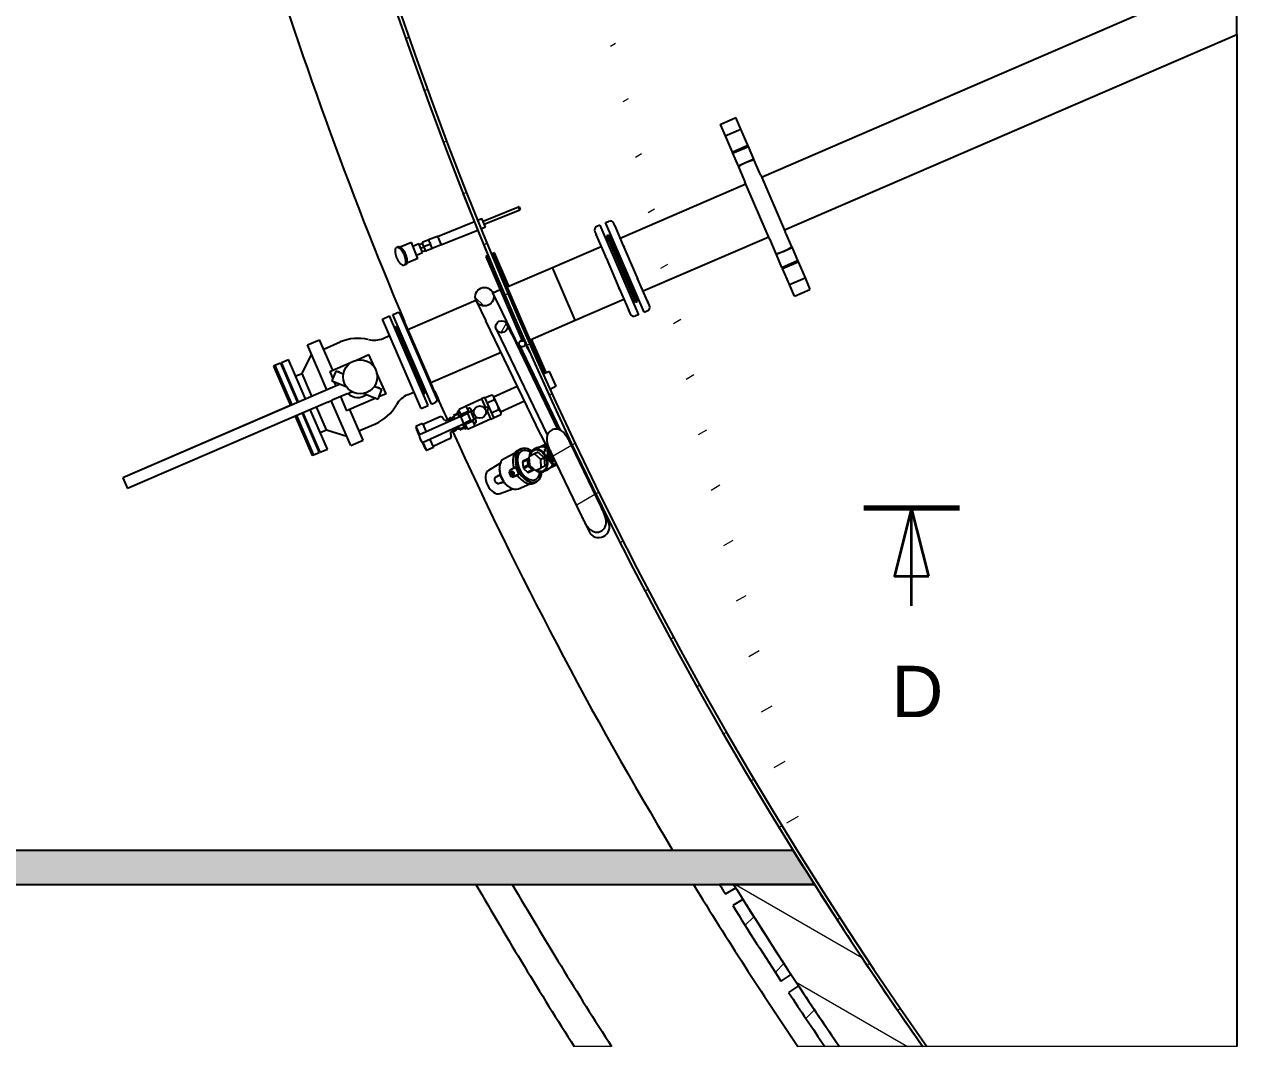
# Model space of a CAD drawing. Header units: millimetres. Extents: x 0 to 157650, y 0 to 89100.
# Drawn here: x 100214 to 110838, y 42149 to 51117 of the extents above; entities that cross this region are included whole.
import ezdxf

# ---------------------------------------------------------------- set-up
doc = ezdxf.new("R2010")
doc.units = ezdxf.units.MM
doc.header["$LTSCALE"] = 150
doc.linetypes.add('CHAIN', pattern=[0.3543, 0.2362, -0.0295, 0.0591, -0.0295])
for name, color, linetype, lineweight in [('Hatch', 7, 'Continuous', 18), ('Section Line', 7, 'CHAIN', 35), ('Visible', 7, 'Continuous', 25), ('Visible Narrow', 7, 'Continuous', 18)]:
    doc.layers.add(name, color=color, linetype=linetype, lineweight=lineweight)
doc.styles.add('Title', font='arial.ttf')
pattern_1 = [(45, (0, 0), (-336.7596, 336.7596), [])]

# ---------------------------------------------------------------- blocks, each defined once
blk = doc.blocks.new('2dTransSection3')
at = {"layer": 'Section Line', "linetype": 'Continuous', "lineweight": 70}
blk.add_line((717.131, 312.533), (722.728, 312.533), dxfattribs=at)
at = {"layer": 'Section Line', "linetype": 'Continuous'}
for p, q in [((719.93, 312.533), (718.93, 308.533)), ((719.93, 308.533), (719.93, 312.533)), ((720.93, 308.533), (719.93, 312.533)), ((718.93, 308.533), (720.93, 308.533)), ((719.93, 306.803), (719.93, 308.533))]:
    blk.add_line(p, q, dxfattribs=at)
at = {"layer": 'Section Line', "linetype": 'Continuous', "flags": 128}
blk.add_lwpolyline([(720.93, 308.533), (719.93, 312.533), (718.93, 308.533), (720.93, 308.533)], dxfattribs=at)
at = {"layer": 'Section Line'}
blk.add_solid([(720.93, 308.533), (719.93, 312.533), (718.93, 308.533), (720.93, 308.533)], dxfattribs=at)
at = {"layer": 'Section Line', "insert": (718.754, 300.303), "char_height": 3, "attachment_point": 7, "style": 'Title'}
blk.add_mtext('D', dxfattribs=at)

msp = doc.modelspace()

# ---------------------------------------------------------------- hatches: boundary and pattern name
at = {"layer": 'Hatch'}
h = msp.add_hatch(dxfattribs=at)
h.set_pattern_fill('ANSI31', color=256, scale=3810, angle=-15, style=0)
h.set_pattern_definition([(30.00002, (0, 0), (-238.1252, 412.4445), [])])
edge = h.paths.add_edge_path()
edge.add_line((108123, 42160), (108087, 42160))
edge.add_ellipse((137413, 62780), major_axis=(19200, -30275), ratio=1, start_angle=270, end_angle=272.7303, ccw=False)
edge.add_ellipse((137413, 62780), major_axis=(18900, -30463), ratio=1, start_angle=270, end_angle=270.566, ccw=False)
edge.add_ellipse((137413, 62780), major_axis=(-3600, -35669), ratio=1, start_angle=270, end_angle=307.5795, ccw=False)
edge.add_ellipse((137413, 62780), major_axis=(-3900, -35637), ratio=1, start_angle=270, end_angle=270.4821, ccw=False)
edge.add_ellipse((137413, 62780), major_axis=(-4012, -35625), ratio=1, start_angle=270, end_angle=270.1805, ccw=False)
edge.add_line((101788, 66792), (101818, 66789))
edge.add_ellipse((137413, 62780), major_axis=(-20620, 29289), ratio=1, start_angle=48.4278, end_angle=90)
h = msp.add_hatch(dxfattribs=at)
h.set_pattern_fill('ANSI31', color=256, scale=3810, angle=90.0002, style=0)
h.set_pattern_definition([(135.0002, (0, 0), (-336.7584, -336.7608), [])])
edge = h.paths.add_edge_path()
edge.add_ellipse((104247, 48730), major_axis=(-80.5, 9.1), ratio=1, start_angle=0, end_angle=360)
h = msp.add_hatch(dxfattribs=at)
h.set_pattern_fill('ANSI31', color=256, scale=3810, angle=15, style=0)
h.set_pattern_definition([(60, (0, 0), (-412.4445, 238.1252), [])])
edge = h.paths.add_edge_path()
edge.add_ellipse((104397, 48467), major_axis=(-52.2, 5.9), ratio=1, start_angle=0, end_angle=360)
h = msp.add_hatch(dxfattribs=at)
h.set_pattern_fill('ANSI31', color=256, scale=3810, angle=75.0002, style=0)
h.set_pattern_definition([(120.00018, (0, 0), (-412.4439, -238.1263), [])])
edge = h.paths.add_edge_path()
edge.add_ellipse((104577, 48317), major_axis=(-26.8, 3), ratio=1, start_angle=0, end_angle=360)
h = msp.add_hatch(dxfattribs=at)
h.set_pattern_fill('ANSI34', color=256, scale=3810, angle=-15, style=0)
h.set_pattern_definition([(30, (0, 0), (-1428.75, 2474.67), []), (30, (650.6, -174.3), (-1428.75, 2474.67), []), (30, (1301, -348.6), (-1428.75, 2474.67), []), (30, (1951.7, -523), (-1428.75, 2474.67), [])])
edge = h.paths.add_edge_path()
edge.add_spline(control_points=[(105008, 47429), (105003, 47438), (104999, 47447), (104990, 47466), (104985, 47475), (104975, 47494), (104970, 47503), (104958, 47520), (104952, 47528), (104941, 47539), (104936, 47544), (104926, 47552), (104920, 47556), (104909, 47562), (104902, 47565), (104888, 47568), (104881, 47570), (104868, 47570), (104862, 47569), (104850, 47567), (104844, 47565), (104833, 47560), (104828, 47556), (104818, 47548), (104814, 47544), (104807, 47534), (104803, 47528), (104797, 47514), (104795, 47507), (104793, 47494), (104793, 47488), (104792, 47475), (104793, 47468), (104795, 47452), (104797, 47443), (104803, 47423), (104807, 47413), (104815, 47394), (104820, 47384), (104829, 47365), (104833, 47356), (104837, 47347)], knot_values=[-15.161006, -15.161006, -15.161006, -15.161006, -14.192468, -14.192468, -13.22393, -13.22393, -12.255392, -12.255392, -11.286853, -11.286853, -10.680075, -10.680075, -10.073298, -10.073298, -9.404365, -9.404365, -8.735433, -8.735433, -8.157968, -8.157968, -7.580503, -7.580503, -7.003038, -7.003038, -6.425574, -6.425574, -5.756641, -5.756641, -5.087709, -5.087709, -4.480931, -4.480931, -3.874153, -3.874153, -2.905615, -2.905615, -1.937077, -1.937077, -0.968538, -0.968538, 0, 0, 0, 0], degree=3, periodic=0)
edge.add_line((104837, 47347), (105097, 46807))
edge.add_spline(control_points=[(105097, 46807), (105102, 46797), (105107, 46787), (105117, 46767), (105122, 46757), (105133, 46737), (105139, 46727), (105153, 46709), (105160, 46701), (105173, 46689), (105178, 46685), (105191, 46677), (105198, 46674), (105209, 46670), (105214, 46668), (105226, 46666), (105232, 46666), (105242, 46667), (105247, 46667), (105257, 46670), (105262, 46672), (105271, 46676), (105275, 46679), (105283, 46685), (105287, 46689), (105294, 46696), (105297, 46701), (105303, 46711), (105305, 46716), (105309, 46728), (105311, 46735), (105313, 46749), (105313, 46757), (105312, 46774), (105310, 46785), (105304, 46806), (105300, 46817), (105292, 46838), (105287, 46849), (105277, 46869), (105272, 46879), (105268, 46889)], knot_values=[-15.188239, -15.188239, -15.188239, -15.188239, -14.130841, -14.130841, -13.073442, -13.073442, -12.016043, -12.016043, -10.958644, -10.958644, -10.285721, -10.285721, -9.612799, -9.612799, -9.082609, -9.082609, -8.55242, -8.55242, -8.07327, -8.07327, -7.59412, -7.59412, -7.11497, -7.11497, -6.63582, -6.63582, -6.10563, -6.10563, -5.57544, -5.57544, -4.902518, -4.902518, -4.229596, -4.229596, -3.172197, -3.172197, -2.114798, -2.114798, -1.057399, -1.057399, 0, 0, 0, 0], degree=3, periodic=0)
edge.add_line((105268, 46889), (105008, 47429))
h = msp.add_hatch(dxfattribs=at)
h.set_pattern_fill('AR-CONC', color=256, scale=80.749152, angle=135.0002, style=0)
h.set_pattern_definition([(185.0002, (0, 0), (-373.7144, 445.3722), [60.562, -666.1805]), (130.0002, (0, 0), (-350.2622, -508.7146), [48.4495, -532.9444]), (235.45165, (-31.14, 37.1), (-723.9767, -63.3424), [51.4697, -566.1663]), (181.1844, (-114.2, -114.2), (-514.8703, 703.883), [90.843, -999.271]), (231.63585, (-157.1, -55.5), (-1089.8807, -22.533), [77.2045, -849.25]), (126.1844, (-114.2, -114.2), (-1089.8806, -22.533), [72.674, -799.4166]), (156.0002, (-142.75, -28.55), (-110.9373, 570.7116), [60.562, -666.1805]), (101.0002, (-142.75, -28.55), (-552.976, -275.1213), [48.4495, -532.9444]), (206.45166, (-152, 19), (-663.9133, 295.5903), [51.4697, -566.1663]), (172.50021, (0, 0), (-197.01904, -183.1343), [0, -526.4845, 0, -541.0193, 0, -534.9631]), (142.5002, (0, 0), (-375.4102, -74.9955), [0, -308.4618, 0, -514.3721, 0, -203.8916]), (102.5002, (127.33, -127.33), (-291.9261, 317.68076), [0, -201.8729, 0, -629.8434, 0, -835.7537]), (92.5002, (184.43, -184.43), (-390.1485, 275.8296), [0, -262.4347, 0, -418.2806, 0, -593.5063])])
edge = h.paths.add_edge_path()
edge.add_line((77126, 43880), (106950, 43880))
edge.add_ellipse((137413, 62780), major_axis=(-19200, 30275), ratio=1, start_angle=89.434, end_angle=90)
edge.add_line((107138, 43580), (106430, 43580))
edge.add_line((106430, 43580), (106306, 43580))
edge.add_line((106306, 43580), (77770, 43580))
edge.add_line((77770, 43580), (77688, 43580))
edge.add_line((77688, 43580), (77646, 43580))
edge.add_line((77646, 43580), (76938, 43580))
edge.add_ellipse((46663, 62780), major_axis=(30463, -18900), ratio=1, start_angle=359.434, end_angle=360)
h = msp.add_hatch(dxfattribs=at)
h.set_pattern_fill('ANSI31', color=256, scale=3810, style=0)
h.set_pattern_definition(pattern_1)
edge = h.paths.add_edge_path()
edge.add_line((106430, 43580), (106306, 43580))
edge.add_ellipse((137413, 62780), major_axis=(-31107, -19200), ratio=1, start_angle=0, end_angle=0.1554)
edge.add_line((106358, 43496), (106448, 43551))
edge.add_ellipse((137413, 62780), major_axis=(-19229, 30965), ratio=1, start_angle=89.9468, end_angle=90, ccw=False)
h = msp.add_hatch(dxfattribs=at)
h.set_pattern_fill('ANSI31', color=256, scale=3810, angle=105.0002, style=0)
h.set_pattern_definition([(150.00025, (0, 0), (-238.1232, -412.4456), [])])
edge = h.paths.add_edge_path()
edge.add_line((108087, 42160), (107356, 42160))
edge.add_ellipse((137413, 62780), major_axis=(20089, -30414), ratio=1, start_angle=270, end_angle=271.0069, ccw=False)
edge.add_ellipse((137413, 62780), major_axis=(19989, -30480), ratio=1, start_angle=270, end_angle=270.1886, ccw=False)
edge.add_ellipse((137413, 62780), major_axis=(-30902, -19331), ratio=1, start_angle=0, end_angle=1.2287, ccw=False)
edge.add_ellipse((137413, 62780), major_axis=(19229, -30965), ratio=1, start_angle=270, end_angle=270.1886, ccw=False)
edge.add_ellipse((137413, 62780), major_axis=(-30983, -19200), ratio=1, start_angle=0, end_angle=0.0532, ccw=False)
edge.add_line((106430, 43580), (107138, 43580))
edge.add_ellipse((137413, 62780), major_axis=(-20620, 29326), ratio=1, start_angle=87.2697, end_angle=90)
h = msp.add_hatch(dxfattribs=at)
h.set_pattern_fill('ANSI31', color=256, scale=3810, style=0)
h.set_pattern_definition(pattern_1)
edge = h.paths.add_edge_path()
edge.add_ellipse((137413, 62780), major_axis=(-19989, 30480), ratio=1, start_angle=88.7713, end_angle=90)
edge.add_line((106933, 42791), (106845, 42733))
edge.add_ellipse((137413, 62780), major_axis=(19386, -30991), ratio=1, start_angle=270, end_angle=271.2292, ccw=False)
edge.add_line((106422, 43394), (106511, 43449))
h = msp.add_hatch(dxfattribs=at)
h.set_pattern_fill('ANSI31', color=256, scale=3810, style=0)
h.set_pattern_definition(pattern_1)
edge = h.paths.add_edge_path()
edge.add_line((107356, 42160), (107229, 42160))
edge.add_ellipse((137413, 62780), major_axis=(20147, -30502), ratio=1, start_angle=270, end_angle=270.8943, ccw=False)
edge.add_line((106911, 42633), (106999, 42691))
edge.add_ellipse((137413, 62780), major_axis=(-20620, 30057), ratio=1, start_angle=88.9931, end_angle=90)

# ---------------------------------------------------------------- linework, layer by layer
at = {"layer": 'Visible', "color": 9, "true_color": 0xc0c0c0}
for p, q in [((106674, 49778), (110838, 51577)), ((110838, 51027), (110838, 51577)), ((106875, 49315), (110838, 51027)), ((110838, 51027), (110838, 42160)), ((106312, 50239), (106450, 50299)), ((106494, 50197), (106450, 50299)), ((106312, 50239), (106356, 50138)), ((106356, 50138), (106494, 50197)), ((106554, 50057), (106494, 50197)), ((106356, 50138), (106416, 49997)), ((106416, 49997), (106554, 50057)), ((106421, 49987), (106559, 50046)), ((106559, 50046), (106554, 50057)), ((106607, 49935), (106559, 50046)), ((106416, 49997), (106421, 49987)), ((106421, 49987), (106469, 49875)), ((106607, 49935), (106469, 49875)), ((106610, 49927), (106607, 49935)), ((106469, 49875), (106472, 49868)), ((106472, 49868), (106520, 49758)), ((106658, 49817), (106610, 49927)), ((106520, 49758), (106529, 49736)), ((106744, 49238), (106529, 49736)), ((106667, 49796), (106658, 49817)), ((106667, 49796), (106882, 49297)), ((104061, 49629), (104062, 49630)), ((104061, 49629), (104285, 49073)), ((105436, 49243), (106537, 49719)), ((104234, 49392), (104546, 49518)), ((104557, 49490), (104546, 49518)), ((104550, 49516), (104546, 49518)), ((104550, 49516), (104559, 49494)), ((104186, 49400), (104225, 49416)), ((104255, 49341), (104225, 49416)), ((104245, 49364), (104557, 49490)), ((104559, 49494), (104557, 49490)), ((103835, 49258), (104158, 49389)), ((103865, 49183), (104188, 49314)), ((104216, 49325), (104255, 49341)), ((105213, 49299), (105224, 49274)), ((105258, 49357), (105232, 49346)), ((105258, 49357), (105597, 48572)), ((105308, 49379), (105334, 49390)), ((105647, 48594), (105308, 49379)), ((105389, 49354), (105381, 49371)), ((105389, 49354), (105391, 49350)), ((105465, 49176), (105391, 49350)), ((106892, 49276), (106882, 49297)), ((103606, 49204), (103509, 49165)), ((103663, 49064), (103606, 49204)), ((103619, 49173), (103673, 49195)), ((103705, 49116), (103673, 49195)), ((103677, 49186), (103705, 49198)), ((103708, 49190), (103702, 49204)), ((103752, 49225), (103707, 49207)), ((103711, 49182), (103708, 49190)), ((103835, 49258), (103757, 49227)), ((103757, 49227), (103763, 49212)), ((103763, 49212), (103767, 49204)), ((103767, 49204), (103778, 49175)), ((103835, 49258), (103866, 49183)), ((105226, 49269), (105224, 49274)), ((105226, 49269), (105307, 49083)), ((105326, 49267), (105318, 49264)), ((105318, 49264), (105570, 48680)), ((105326, 49267), (105335, 49271)), ((105326, 49267), (105579, 48683)), ((105579, 48683), (105326, 49267)), ((105587, 48687), (105335, 49271)), ((105637, 48780), (106737, 49255)), ((106744, 49238), (106754, 49216)), ((106754, 49216), (106801, 49106)), ((106939, 49166), (106892, 49276)), ((103492, 49167), (103479, 49162)), ((103651, 49095), (103705, 49116)), ((103689, 49156), (103717, 49167)), ((103701, 49125), (103729, 49136)), ((103723, 49152), (103711, 49182)), ((103767, 49187), (103722, 49169)), ((103726, 49144), (103723, 49152)), ((103732, 49129), (103726, 49144)), ((103782, 49150), (103738, 49132)), ((103778, 49175), (103782, 49167)), ((103782, 49167), (103788, 49152)), ((103866, 49183), (103788, 49152)), ((104276, 49088), (104259, 49081)), ((104276, 49088), (104624, 48282)), ((104320, 49107), (104307, 49102)), ((104334, 49113), (104320, 49107)), ((104772, 48060), (104320, 49107)), ((104460, 48822), (104334, 49113)), ((104842, 48987), (105268, 49171)), ((105312, 49071), (105307, 49083)), ((105465, 49176), (105471, 49164)), ((105584, 48902), (105471, 49164)), ((106805, 49099), (106801, 49106)), ((106942, 49158), (106805, 49099)), ((106853, 48987), (106805, 49099)), ((106939, 49166), (106942, 49158)), ((106942, 49158), (106990, 49047)), ((103555, 49010), (103542, 49005)), ((103663, 49064), (103566, 49024)), ((104259, 49081), (104578, 48344)), ((104285, 49073), (104287, 49074)), ((104446, 48816), (104842, 48987)), ((105042, 48523), (104842, 48987)), ((105312, 49071), (105425, 48808)), ((106853, 48987), (106990, 49047)), ((106857, 48977), (106853, 48987)), ((106857, 48977), (106995, 49036)), ((106918, 48836), (106857, 48977)), ((106990, 49047), (106995, 49036)), ((106995, 49036), (107056, 48896)), ((105584, 48902), (105589, 48890)), ((105675, 48692), (105589, 48890)), ((106918, 48836), (107056, 48896)), ((107056, 48896), (107099, 48794)), ((104404, 48590), (104320, 48765)), ((104385, 48789), (104321, 48762)), ((105431, 48796), (105425, 48808)), ((105431, 48796), (105511, 48610)), ((106962, 48735), (106918, 48836)), ((106962, 48735), (107099, 48794)), ((104172, 48697), (103575, 48440)), ((104174, 48695), (104258, 48519)), ((105042, 48523), (105469, 48707)), ((105579, 48683), (105570, 48680)), ((105579, 48683), (105587, 48687)), ((105675, 48692), (105677, 48686)), ((105692, 48652), (105677, 48686)), ((103352, 48534), (103415, 48561)), ((103754, 47776), (103415, 48561)), ((103445, 48574), (103476, 48587)), ((103784, 47789), (103445, 48574)), ((103829, 47838), (103511, 48573)), ((103532, 48543), (103522, 48568)), ((104886, 47590), (104404, 48590)), ((105513, 48605), (105511, 48610)), ((105513, 48605), (105524, 48580)), ((105597, 48572), (105571, 48561)), ((105647, 48594), (105673, 48605)), ((103691, 47749), (103352, 48534)), ((103468, 48461), (103458, 48463)), ((103467, 48464), (103475, 48468)), ((103719, 47880), (103467, 48464)), ((103727, 47884), (103475, 48468)), ((103532, 48543), (103535, 48538)), ((103577, 48440), (103535, 48538)), ((104740, 47519), (104258, 48519)), ((104487, 48401), (104444, 48490)), ((104646, 48352), (105042, 48523)), ((102695, 48307), (102802, 48353)), ((102918, 48085), (102802, 48353)), ((103359, 48365), (103414, 48389)), ((103570, 48437), (103575, 48440)), ((103575, 48440), (103776, 47976)), ((103776, 47976), (103575, 48440)), ((104350, 48444), (104392, 48355)), ((104392, 48355), (104798, 47514)), ((104487, 48401), (104888, 47568)), ((104786, 48067), (104660, 48358)), ((102865, 47913), (102695, 48307)), ((102838, 48271), (102982, 48333)), ((104392, 48242), (103776, 47976)), ((104551, 48311), (104540, 48306)), ((104553, 48305), (104579, 48251)), ((104579, 48251), (104911, 47560)), ((104628, 48274), (104602, 48328)), ((104628, 48274), (104642, 48244)), ((102410, 48127), (102399, 48122)), ((102459, 48148), (102410, 48127)), ((102410, 48127), (102559, 47781)), ((102459, 48148), (102609, 47803)), ((102468, 48152), (102531, 48179)), ((102617, 47806), (102468, 48152)), ((102680, 47834), (102531, 48179)), ((102649, 48058), (102730, 48224)), ((102891, 48073), (103073, 48152)), ((103126, 48175), (103235, 48222)), ((103282, 48113), (103235, 48222)), ((102399, 48122), (102548, 47777)), ((102504, 48045), (102510, 48053)), ((102593, 48035), (102649, 48058)), ((102735, 47857), (102649, 48058)), ((102891, 48073), (102917, 48011)), ((102943, 48076), (102910, 47993)), ((103010, 48050), (102943, 48076)), ((103384, 47878), (103305, 48060)), ((104772, 48060), (104759, 48055)), ((104817, 48073), (104762, 48050)), ((104786, 48067), (104772, 48060)), ((104875, 47945), (104817, 48073)), ((102873, 47917), (102834, 47900)), ((102982, 47964), (102873, 47917)), ((102910, 47993), (103034, 47943)), ((102928, 47985), (102945, 47948)), ((103348, 47916), (103281, 47942)), ((103314, 47832), (103348, 47916)), ((103770, 47974), (103776, 47976)), ((103819, 47879), (103777, 47977)), ((104326, 47853), (104534, 47947)), ((104681, 48014), (104691, 48018)), ((104875, 47945), (104821, 47918)), ((102834, 47900), (101079, 47142)), ((102874, 47806), (102913, 47823)), ((103075, 47426), (102905, 47820)), ((103045, 47880), (102913, 47823)), ((102985, 47854), (103039, 47729)), ((103296, 47840), (103039, 47729)), ((103045, 47880), (103084, 47897)), ((103085, 47897), (103084, 47897)), ((103190, 47882), (103314, 47832)), ((103384, 47878), (103322, 47851)), ((103573, 47870), (103628, 47893)), ((103718, 47883), (103712, 47875)), ((103719, 47880), (103727, 47884)), ((103819, 47879), (103821, 47874)), ((103832, 47849), (103821, 47874)), ((104222, 47832), (104087, 47770)), ((104247, 47846), (104221, 47834)), ((104221, 47834), (104257, 47755)), ((104247, 47846), (104329, 47666)), ((104248, 47843), (104310, 47871)), ((104268, 47799), (104330, 47827)), ((104322, 47862), (104310, 47871)), ((104322, 47862), (104327, 47852)), ((104327, 47852), (104356, 47787)), ((104386, 47721), (104597, 47816)), ((104744, 47883), (104754, 47888)), ((102559, 47782), (101079, 47143)), ((102874, 47806), (101119, 47048)), ((102649, 47709), (102798, 47363)), ((102807, 47367), (102657, 47713)), ((102870, 47394), (102721, 47740)), ((102863, 47563), (102776, 47764)), ((103183, 47472), (103067, 47741)), ((103691, 47749), (103754, 47776)), ((103784, 47789), (103815, 47802)), ((104013, 47707), (103975, 47690)), ((103977, 47686), (104015, 47703)), ((104024, 47727), (104008, 47720)), ((104008, 47720), (104026, 47679)), ((104024, 47727), (104026, 47742)), ((104024, 47727), (104029, 47717)), ((104024, 47727), (104045, 47682)), ((104087, 47770), (104026, 47742)), ((104029, 47717), (104045, 47682)), ((104107, 47726), (104045, 47698)), ((104097, 47705), (104056, 47687)), ((104087, 47701), (104086, 47702)), ((104103, 47735), (104087, 47770)), ((104087, 47708), (104095, 47711)), ((104095, 47711), (104124, 47725)), ((104097, 47705), (104124, 47645)), ((104128, 47646), (104100, 47709)), ((104103, 47735), (104110, 47718)), ((104138, 47724), (104128, 47746)), ((104157, 47659), (104129, 47722)), ((104131, 47721), (104129, 47720)), ((104155, 47732), (104131, 47721)), ((104244, 47759), (104257, 47755)), ((104273, 47763), (104257, 47755)), ((104267, 47733), (104261, 47721)), ((104267, 47733), (104283, 47741)), ((104267, 47733), (104303, 47654)), ((104273, 47763), (104283, 47741)), ((104307, 47713), (104369, 47740)), ((104356, 47787), (104386, 47722)), ((104386, 47722), (104390, 47712)), ((104390, 47712), (104389, 47697)), ((102589, 47683), (102738, 47337)), ((102600, 47688), (102749, 47342)), ((103147, 47555), (103292, 47617)), ((103705, 47618), (103645, 47591)), ((103678, 47521), (104037, 47684)), ((103705, 47618), (103737, 47547)), ((103860, 47677), (103708, 47610)), ((104068, 47615), (103709, 47452)), ((103895, 47649), (103876, 47673)), ((103930, 47654), (103911, 47645)), ((103930, 47654), (103941, 47665)), ((103930, 47654), (103937, 47638)), ((103953, 47670), (103941, 47665)), ((103941, 47665), (103951, 47644)), ((103953, 47670), (103962, 47649)), ((103970, 47671), (103955, 47664)), ((103970, 47671), (103971, 47675)), ((103970, 47671), (103977, 47656)), ((103980, 47679), (103971, 47675)), ((103971, 47675), (103979, 47657)), ((103975, 47690), (103977, 47686)), ((103988, 47661), (103977, 47686)), ((104039, 47679), (104037, 47684)), ((104045, 47682), (104039, 47679)), ((104066, 47619), (104039, 47679)), ((104045, 47682), (104056, 47687)), ((104057, 47610), (104076, 47569)), ((104072, 47622), (104066, 47619)), ((104068, 47615), (104066, 47619)), ((104072, 47622), (104084, 47627)), ((104072, 47622), (104088, 47587)), ((104072, 47622), (104092, 47577)), ((104124, 47645), (104084, 47627)), ((104146, 47639), (104085, 47612)), ((104166, 47596), (104104, 47568)), ((104115, 47640), (104114, 47641)), ((104120, 47637), (104127, 47640)), ((104156, 47653), (104127, 47640)), ((104143, 47647), (104150, 47631)), ((104166, 47595), (104150, 47631)), ((104159, 47661), (104157, 47660)), ((104182, 47672), (104159, 47661)), ((104175, 47642), (104165, 47664)), ((104301, 47657), (104166, 47595)), ((104329, 47666), (104303, 47654)), ((104327, 47669), (104389, 47697)), ((102808, 47539), (102863, 47563)), ((102863, 47563), (103040, 47508)), ((103645, 47591), (103677, 47520)), ((103651, 47566), (103676, 47512)), ((103949, 47531), (103954, 47500)), ((103975, 47554), (103957, 47546)), ((103968, 47570), (103975, 47554)), ((103975, 47554), (103991, 47555)), ((103982, 47576), (103991, 47555)), ((104003, 47560), (103991, 47555)), ((103993, 47581), (104003, 47560)), ((104015, 47573), (104000, 47566)), ((104008, 47588), (104015, 47573)), ((104010, 47589), (104018, 47571)), ((104015, 47573), (104018, 47571)), ((104027, 47575), (104018, 47571)), ((104030, 47568), (104019, 47593)), ((104069, 47586), (104030, 47568)), ((104030, 47568), (104032, 47564)), ((104032, 47564), (104070, 47582)), ((104092, 47577), (104076, 47569)), ((104088, 47587), (104092, 47577)), ((104092, 47577), (104104, 47568)), ((104740, 47519), (104824, 47344)), ((104897, 47566), (104886, 47590)), ((102754, 47467), (102764, 47465)), ((102807, 47367), (102870, 47394)), ((103075, 47426), (103183, 47472)), ((103701, 47456), (103725, 47402)), ((103708, 47452), (103740, 47381)), ((103800, 47408), (103740, 47381)), ((103768, 47479), (103800, 47408)), ((103946, 47486), (103796, 47416)), ((104540, 47383), (104564, 47395)), ((104678, 47383), (104681, 47385)), ((104705, 47406), (104680, 47394)), ((104681, 47386), (104729, 47409)), ((104780, 47435), (104713, 47403)), ((104740, 47413), (104781, 47433)), ((104788, 47419), (104772, 47374)), ((105268, 46889), (105008, 47429)), ((102749, 47342), (102738, 47337)), ((102798, 47363), (102749, 47342)), ((104418, 47311), (104514, 47361)), ((104581, 47282), (104585, 47234)), ((104614, 47304), (104584, 47289)), ((104686, 47352), (104636, 47328)), ((104636, 47328), (104640, 47255)), ((104716, 47367), (104686, 47352)), ((104740, 47303), (104686, 47352)), ((104716, 47367), (104770, 47318)), ((104770, 47318), (104740, 47303)), ((104744, 47230), (104740, 47303)), ((104770, 47318), (104775, 47245)), ((104772, 47374), (104771, 47373)), ((104777, 47341), (104778, 47340)), ((104778, 47340), (104838, 47268)), ((104837, 47347), (105097, 46807)), ((104285, 47211), (104385, 47271)), ((104378, 47209), (104378, 47220)), ((104475, 47212), (104485, 47218)), ((104517, 47232), (104477, 47213)), ((104505, 47227), (104529, 47238)), ((104545, 47173), (104505, 47153)), ((104558, 47178), (104534, 47167)), ((104589, 47225), (104625, 47192)), ((104631, 47190), (104662, 47204)), ((104640, 47255), (104694, 47206)), ((104694, 47206), (104744, 47230)), ((104775, 47245), (104744, 47230)), ((104764, 47205), (104767, 47206)), ((104768, 47205), (104816, 47228)), ((104799, 47212), (104774, 47200)), ((104880, 47258), (104801, 47219)), ((104826, 47235), (104870, 47256)), ((104839, 47267), (104838, 47268)), ((104870, 47256), (104870, 47256)), ((104871, 47256), (104870, 47256)), ((104880, 47258), (104871, 47256)), ((101079, 47143), (101079, 47142)), ((101079, 47142), (101119, 47048)), ((104349, 47151), (104359, 47157)), ((104350, 47152), (104386, 47169)), ((104389, 47096), (104377, 47092)), ((104415, 47110), (104379, 47093)), ((104441, 47079), (104449, 47071)), ((104504, 47153), (104515, 47157)), ((104545, 47047), (104645, 47090)), ((104678, 47097), (104702, 47108)), ((104384, 47005), (104494, 47046)), ((105333, 46754), (105268, 46889)), ((105097, 46807), (105163, 46672)), ((77126, 43880), (106950, 43880)), ((76938, 43580), (107138, 43580)), ((106430, 43580), (106306, 43580)), ((107138, 43580), (106430, 43580)), ((106358, 43496), (106448, 43551)), ((106511, 43449), (106422, 43394)), ((106845, 42733), (106933, 42791)), ((106999, 42691), (106911, 42633))]:
    msp.add_line(p, q, dxfattribs=at)
for centre, radius in [((104247, 48730), 81), ((104397, 48467), 52.5), ((104577, 48317), 27), ((103158, 48028), 150), ((104207, 47719), 54)]:
    msp.add_circle(centre, radius, dxfattribs=at)
for centre, radius, start, end in [((137413, 62780), 35850, 173.5741, 215.1126), ((137413, 62780), 35820, 173.5741, 215.1463), ((137413, 62780), 36750, 196.9223, 202.8431), ((106706, 49517), 422, 103.1119, 123.6097), ((105246, 49313), 36, 113.3608, 203.3608), ((105348, 49357), 36, 23.3608, 113.3608), ((105306, 49209), 33, 23.3608, 86.3251), ((105383, 49243), 33, 140.3965, 203.3608), ((106706, 49517), 422, 283.1119, 303.6097), ((105522, 48708), 33, 320.3965, 23.3608), ((105599, 48741), 33, 203.3608, 266.3251), ((103486, 48562), 27, 23.3608, 113.3608), ((103489, 48554), 36, 23.3608, 95.7157), ((105557, 48594), 36, 203.3608, 293.3608), ((105659, 48638), 36, 293.3608, 23.3608), ((103513, 48441), 24, 135.3851, 203.3608), ((103137, 47975), 390, 76.3471, 113.3608), ((103278, 48554), 206, 256.3471, 293.3608), ((102964, 48044), 27, 34.8035, 101.9181), ((103311, 47906), 27, 34.8035, 101.9181), ((103734, 47929), 24, 203.3608, 271.3365), ((103137, 47975), 128, 226.939, 306.3951), ((103655, 47681), 206, 113.3608, 150.3745), ((137413, 62780), 36750, 203.8785, 204.3115), ((103804, 47827), 27, 293.3608, 23.3608), ((103799, 47835), 36, 311.006, 23.3608), ((103137, 47975), 390, 293.3608, 330.3745), ((104115, 47740), 13.5, 24.3968, 204.3968), ((103865, 47665), 13.5, 39.3968, 113.8968), ((103906, 47658), 13.5, 219.3968, 294.3968), ((104162, 47636), 13.5, 204.3968, 24.3968), ((104228, 47729), 600, 193.3063, 195.774), ((105327, 48227), 1800, 203.0528, 203.4556), ((103680, 47516), 4.5, 114.3968, 182.3006), ((103768, 47520), 92.2, 182.3006, 226.493), ((103941, 47498), 13.5, 294.8968, 9.3968), ((103962, 47533), 13.5, 114.3968, 189.3968), ((137413, 62780), 36750, 204.4822, 210.9497), ((105327, 48227), 1800, 205.338, 205.7408), ((103707, 47456), 4.5, 226.493, 294.3968), ((104228, 47729), 600, 213.0196, 215.4874), ((104897, 47379), 99.6, 170.1185, 253.0026), ((104897, 47379), 128, 186.0331, 193.9871), ((104897, 47379), 87.9, 182.8501, 245.4895), ((104897, 47379), 81, 205.7035, 239.202), ((104897, 47379), 128, 246.0331, 253.9871), ((104897, 47379), 121, 246.3987, 255.1838), ((105228, 46965), 27, 301.9162, 319.7784), ((105248, 46713), 94.5, 205.7035, 25.7035), ((137413, 62780), 35850, 211.8162, 212.3822), ((137413, 62780), 38388, 210.0103, 212.4903), ((137413, 62780), 38112, 210.2503, 212.7549), ((137413, 62780), 36750, 211.4967, 214.1318), ((137413, 62780), 36555, 211.6841, 211.8395), ((137413, 62780), 36450, 211.7861, 214.4521), ((137413, 62780), 36450, 211.7861, 211.8392), ((137413, 62780), 35850, 212.3822, 215.1126), ((137413, 62780), 36555, 212.0276, 213.2568), ((137413, 62780), 36450, 212.0279, 213.2565), ((137413, 62780), 36555, 213.4449, 214.3392), ((137413, 62780), 36450, 213.4452, 214.4521)]:
    msp.add_arc(centre, radius, start, end, dxfattribs=at)
for centre, major_axis, ratio, start_param, end_param in [((104089, 47704), (-1.86, 4.1), 0.707107, 0, 1.570796), ((104097, 47707), (-1.86, 4.1), 0.707107, 4.712389, 6.283185), ((104126, 47720), (-1.86, 4.1), 0.707107, 4.712389, 6.283185), ((104118, 47641), (1.86, -4.1), 0.707107, 4.712389, 6.283185), ((104125, 47644), (1.86, -4.1), 0.707107, 0, 1.570796), ((104154, 47658), (1.86, -4.1), 0.707107, 0, 1.570796), ((104609, 47240), (-69, 143), 0.642788, 0, 1.358504), ((104633, 47252), (-69, 143), 0.642788, 5.414945, 7.641689), ((104635, 47253), (68, -141), 0.642788, 2.289164, 7.135614), ((104635, 47253), (59, -124), 0.642788, 2.349563, 7.075215), ((104716, 47291), (-45.5, 94.6), 0.642788, 0.061143, 0.871952), ((104721, 47294), (-42.9, 89.2), 0.707107, 2.321732, 7.103046), ((104727, 47297), (-46.8, 97.3), 0.642788, 0, 0.644212), ((104724, 47296), (-43.6, 90.6), 0.707107, 5.01737, 6.564881), ((104724, 47296), (-42.9, 89.2), 0.707107, 4.995979, 6.283185), ((104752, 47309), (-46.8, 97.3), 0.642788, 5.948289, 6.658054), ((104757, 47311), (-44.2, 91.9), 0.642788, 0, 0.171709), ((104772, 47319), (-43.6, 90.6), 0.707107, 5.542346, 6.283185), ((104484, 47180), (-64, 132), 0.642788, 0.02268, 3.118912), ((104623, 47247), (26.5, -55), 0.642788, 3.58857, 3.741813), ((104662, 47265), (-26.1, 54.1), 0.642788, 0.450694, 0.596504), ((104664, 47267), (-23.4, 48.7), 0.642788, 0.132795, 1.047198), ((104664, 47267), (-23.4, 48.7), 0.642788, 1.047198, 2.094396), ((104664, 47267), (18.8, -39.1), 0.642788, 3.505682, 5.919096), ((104664, 47267), (-18.2, 37.8), 0.642788, 0.907097, 2.733077), ((104724, 47296), (43.6, -90.6), 0.707107, 6.001489, 7.872907), ((104724, 47296), (42.9, -89.2), 0.707107, 0, 1.637783), ((104724, 47296), (43.6, -90.6), 0.707107, 1.765874, 1.765876), ((104339, 47110), (-50, 103), 0.642788, 0.058709, 3.082883), ((104471, 47173), (56, -115), 0.642788, 4.113177, 4.445081), ((104491, 47183), (-14.3, 29.7), 0.766044, 0, 3.141593), ((104633, 47252), (69, -143), 0.642788, 4.924681, 7.151426), ((104623, 47247), (26.5, -55), 0.642788, 4.635768, 4.78901), ((104662, 47265), (-26.1, 54.1), 0.642788, 1.497891, 1.643702), ((104623, 47247), (26.5, -55), 0.642788, 5.682965, 5.836208), ((104664, 47267), (23.4, -48.7), 0.642788, 5.235989, 6.15039), ((104662, 47265), (-26.1, 54.1), 0.642788, 2.545089, 2.690899), ((104716, 47291), (45.5, -94.6), 0.642788, 5.411233, 6.222042), ((104727, 47297), (46.8, -97.3), 0.642788, 5.638973, 6.283185), ((104752, 47309), (46.8, -97.3), 0.642788, 5.908316, 6.618081), ((104757, 47311), (44.2, -91.9), 0.642788, 6.111476, 6.283185), ((104772, 47319), (43.6, -90.6), 0.707107, 0, 0.615743), ((104471, 47173), (56, -115), 0.642788, 4.979697, 5.3116), ((104609, 47240), (69, -143), 0.642788, 4.924681, 6.283185)]:
    msp.add_ellipse(centre, major_axis=major_axis, ratio=ratio, start_param=start_param, end_param=end_param, dxfattribs=at)
msp.add_ellipse((104491, 47183), major_axis=(7.5, -15.7), ratio=0.766044, dxfattribs=at)
for points, knots in [([(105391, 49350), (105390, 49350), (105390, 49351), (105390, 49352), (105389, 49353), (105389, 49354), (105389, 49354), (105389, 49354)], [-2.1952792, -2.1952792, -2.1952792, -2.1952792, -2.0993492, -2.0993492, -1.8229843, -1.8229843, -1.7097702, -1.7097702, -1.7097702, -1.7097702]), ([(105224, 49274), (105224, 49274), (105224, 49273), (105225, 49272), (105225, 49272), (105226, 49270), (105226, 49269), (105226, 49269)], [-2.1952792, -2.1952792, -2.1952792, -2.1952792, -2.0993492, -2.0993492, -1.8229843, -1.8229843, -1.7097702, -1.7097702, -1.7097702, -1.7097702]), ([(103542, 49096), (103540, 49100), (103537, 49106), (103533, 49115), (103529, 49122), (103525, 49128), (103520, 49135), (103517, 49140), (103512, 49146), (103508, 49150), (103503, 49155), (103499, 49157), (103495, 49160), (103491, 49162), (103487, 49163), (103484, 49163), (103480, 49163), (103478, 49162), (103475, 49160), (103472, 49157), (103470, 49153), (103469, 49150), (103467, 49145), (103467, 49140), (103466, 49133), (103466, 49128), (103467, 49120), (103468, 49114), (103469, 49106), (103471, 49099), (103473, 49090), (103475, 49083), (103478, 49075), (103481, 49068), (103485, 49059), (103488, 49053), (103493, 49045), (103496, 49039), (103501, 49032), (103505, 49027), (103509, 49021), (103513, 49017), (103518, 49013), (103522, 49010), (103526, 49007), (103530, 49005), (103534, 49004), (103537, 49004), (103541, 49004), (103544, 49006), (103547, 49008), (103549, 49010), (103551, 49014), (103552, 49017), (103554, 49023), (103555, 49027), (103555, 49034), (103555, 49039), (103554, 49047), (103554, 49053), (103552, 49061), (103551, 49068), (103548, 49077), (103546, 49086), (103543, 49093), (103542, 49096)], [-6.283185, -6.283185, -6.283185, -6.283185, -6.152286, -6.021386, -5.955936, -5.825036, -5.759587, -5.628687, -5.563237, -5.432337, -5.366887, -5.235988, -5.170538, -5.039638, -4.974188, -4.843289, -4.777839, -4.646939, -4.581489, -4.45059, -4.38514, -4.25424, -4.18879, -4.057891, -3.992441, -3.861541, -3.796091, -3.665191, -3.599742, -3.468842, -3.403392, -3.272492, -3.207043, -3.076143, -3.010693, -2.879793, -2.814343, -2.683444, -2.617994, -2.487094, -2.421644, -2.290745, -2.225295, -2.094395, -2.028945, -1.898046, -1.832596, -1.701696, -1.636246, -1.505346, -1.439897, -1.308997, -1.243547, -1.112647, -1.047198, -0.916298, -0.850848, -0.719948, -0.654498, -0.523599, -0.458149, -0.327249, -0.261799, -0.1309, 0, 0, 0, 0]), ([(103492, 49167), (103492, 49168), (103494, 49168), (103497, 49169), (103500, 49168), (103504, 49167), (103508, 49166), (103512, 49163), (103516, 49160), (103521, 49155), (103525, 49151), (103530, 49146), (103533, 49141), (103538, 49134), (103542, 49128), (103546, 49120), (103550, 49112), (103553, 49105), (103554, 49101)], [4.712389, 4.712389, 4.712389, 4.712389, 4.777839, 4.843289, 4.974188, 5.039638, 5.170538, 5.235988, 5.366887, 5.432337, 5.563237, 5.628687, 5.759587, 5.825036, 5.955936, 6.021386, 6.152286, 6.283185, 6.283185, 6.283185, 6.283185]), ([(103554, 49101), (103556, 49098), (103558, 49091), (103561, 49082), (103564, 49073), (103565, 49067), (103567, 49058), (103567, 49052), (103568, 49045), (103568, 49039), (103567, 49033), (103567, 49028), (103565, 49023), (103564, 49019), (103562, 49015), (103560, 49013), (103557, 49011), (103556, 49011), (103555, 49010)], [0, 0, 0, 0, 0.1309, 0.261799, 0.327249, 0.458149, 0.523599, 0.654498, 0.719948, 0.850848, 0.916298, 1.047198, 1.112647, 1.243547, 1.308997, 1.439897, 1.505346, 1.570796, 1.570796, 1.570796, 1.570796]), ([(105307, 49083), (105307, 49082), (105307, 49081), (105308, 49078), (105309, 49076), (105311, 49073), (105311, 49072), (105312, 49071)], [-2.1952792, -2.1952792, -2.1952792, -2.1952792, -2.0993492, -2.0993492, -1.8229843, -1.8229843, -1.7097702, -1.7097702, -1.7097702, -1.7097702]), ([(105471, 49164), (105470, 49165), (105470, 49166), (105468, 49169), (105467, 49172), (105466, 49175), (105466, 49176), (105465, 49176)], [-2.1952792, -2.1952792, -2.1952792, -2.1952792, -2.0993492, -2.0993492, -1.8229843, -1.8229843, -1.7097702, -1.7097702, -1.7097702, -1.7097702]), ([(105589, 48890), (105589, 48890), (105589, 48891), (105587, 48894), (105586, 48897), (105585, 48900), (105584, 48901), (105584, 48902)], [-2.1952792, -2.1952792, -2.1952792, -2.1952792, -2.0993492, -2.0993492, -1.8229843, -1.8229843, -1.7097702, -1.7097702, -1.7097702, -1.7097702]), ([(105425, 48808), (105426, 48807), (105426, 48806), (105428, 48803), (105429, 48800), (105430, 48797), (105430, 48796), (105431, 48796)], [-2.1952792, -2.1952792, -2.1952792, -2.1952792, -2.0993492, -2.0993492, -1.8229843, -1.8229843, -1.7097702, -1.7097702, -1.7097702, -1.7097702]), ([(105677, 48686), (105677, 48687), (105677, 48687), (105676, 48688), (105676, 48689), (105675, 48691), (105675, 48692), (105675, 48692)], [-2.1952792, -2.1952792, -2.1952792, -2.1952792, -2.0993492, -2.0993492, -1.8229843, -1.8229843, -1.7097702, -1.7097702, -1.7097702, -1.7097702]), ([(105511, 48610), (105511, 48609), (105511, 48609), (105512, 48607), (105512, 48606), (105513, 48605), (105513, 48605), (105513, 48605)], [-2.1952792, -2.1952792, -2.1952792, -2.1952792, -2.0993492, -2.0993492, -1.8229843, -1.8229843, -1.7097702, -1.7097702, -1.7097702, -1.7097702]), ([(103535, 48538), (103534, 48538), (103534, 48539), (103533, 48541), (103533, 48542), (103533, 48543), (103532, 48543), (103532, 48543)], [-2.1952792, -2.1952792, -2.1952792, -2.1952792, -2.0993492, -2.0993492, -1.8229843, -1.8229843, -1.7097702, -1.7097702, -1.7097702, -1.7097702]), ([(103821, 47874), (103821, 47874), (103821, 47874), (103821, 47875), (103820, 47876), (103820, 47878), (103819, 47878), (103819, 47879)], [-2.1952792, -2.1952792, -2.1952792, -2.1952792, -2.0993492, -2.0993492, -1.8229843, -1.8229843, -1.7097702, -1.7097702, -1.7097702, -1.7097702]), ([(105008, 47429), (105003, 47438), (104999, 47447), (104990, 47466), (104985, 47475), (104975, 47494), (104970, 47503), (104958, 47520), (104952, 47528), (104941, 47539), (104936, 47544), (104926, 47552), (104920, 47556), (104909, 47562), (104902, 47565), (104888, 47568), (104881, 47570), (104868, 47570), (104862, 47569), (104850, 47567), (104844, 47565), (104833, 47560), (104828, 47556), (104818, 47548), (104814, 47544), (104807, 47534), (104803, 47528), (104797, 47514), (104795, 47507), (104793, 47494), (104793, 47488), (104792, 47475), (104793, 47468), (104795, 47452), (104797, 47443), (104803, 47423), (104807, 47413), (104815, 47394), (104820, 47384), (104829, 47365), (104833, 47356), (104837, 47347)], [-15.161006, -15.161006, -15.161006, -15.161006, -14.192468, -14.192468, -13.22393, -13.22393, -12.255392, -12.255392, -11.286853, -11.286853, -10.680075, -10.680075, -10.073298, -10.073298, -9.404365, -9.404365, -8.735433, -8.735433, -8.157968, -8.157968, -7.580503, -7.580503, -7.003038, -7.003038, -6.425574, -6.425574, -5.756641, -5.756641, -5.087709, -5.087709, -4.480931, -4.480931, -3.874153, -3.874153, -2.905615, -2.905615, -1.937077, -1.937077, -0.968538, -0.968538, 0, 0, 0, 0]), ([(104638, 47297), (104636, 47294), (104635, 47291), (104634, 47287), (104634, 47287), (104634, 47287), (104634, 47287), (104634, 47285), (104634, 47283), (104634, 47281)], [0.82411359, 0.82411359, 0.82411359, 0.82411359, 0.87697773, 0.87697773, 0.87697773, 0.88030615, 0.88030615, 0.88030615, 0.90702896, 0.90702896, 0.90702896, 0.90702896]), ([(104640, 47255), (104640, 47255), (104640, 47255), (104640, 47255), (104639, 47256), (104639, 47257), (104638, 47258), (104638, 47259), (104637, 47260), (104637, 47261), (104637, 47261), (104637, 47261), (104637, 47261), (104636, 47263), (104636, 47265), (104635, 47267), (104635, 47268), (104635, 47269), (104635, 47270), (104634, 47271), (104634, 47272), (104634, 47273), (104634, 47275), (104634, 47276), (104634, 47278)], [0.081849881, 0.081849881, 0.081849881, 0.081849881, 0.082141275, 0.082141275, 0.082141275, 0.083222081, 0.083222081, 0.083222081, 0.084302887, 0.084302887, 0.084302887, 0.084363791, 0.084363791, 0.084363791, 0.0864645, 0.0864645, 0.0864645, 0.087545306, 0.087545306, 0.087545306, 0.088626112, 0.088626112, 0.088626112, 0.090331416, 0.090331416, 0.090331416, 0.090331416]), ([(104636, 47295), (104637, 47296), (104637, 47297), (104638, 47297), (104638, 47297), (104638, 47297), (104638, 47297)], [0.00632287, 0.00632287, 0.00632287, 0.00632287, 0.08153864, 0.08153864, 0.08153864, 0.08368868, 0.08368868, 0.08368868, 0.08368868]), ([(104770, 47365), (104770, 47366), (104770, 47366), (104770, 47367), (104770, 47368), (104770, 47370), (104771, 47371), (104771, 47372), (104771, 47373), (104771, 47373)], [0, 0, 0, 0, 0.122224, 0.245733, 0.3706261, 0.496999, 0.6650054, 0.8326046, 0.993891, 0.993891, 0.993891, 0.993891]), ([(104777, 47341), (104777, 47341), (104777, 47341), (104776, 47341), (104776, 47342), (104776, 47342), (104776, 47342), (104776, 47343), (104775, 47343), (104775, 47343), (104775, 47343), (104775, 47344), (104775, 47344), (104775, 47344), (104774, 47345), (104774, 47345), (104774, 47346), (104774, 47346), (104774, 47347), (104774, 47347), (104773, 47347), (104773, 47348)], [0.0012476, 0.0012476, 0.0012476, 0.0012476, 0.1284066, 0.1284066, 0.1284066, 0.2555154, 0.2555154, 0.2555154, 0.3814131, 0.3814131, 0.3814131, 0.5061887, 0.5061887, 0.5061887, 0.6715265, 0.6715265, 0.6715265, 0.8360549, 0.8360549, 0.8360549, 1, 1, 1, 1]), ([(104783, 47346), (104788, 47340), (104794, 47334), (104799, 47327), (104802, 47323), (104805, 47320), (104807, 47317), (104810, 47314), (104812, 47311), (104816, 47307), (104820, 47302), (104822, 47299), (104825, 47296), (104827, 47293), (104830, 47290), (104833, 47287), (104838, 47280), (104844, 47273), (104849, 47268)], [0, 0, 0, 0, 0.25, 0.25, 0.25, 0.375, 0.375, 0.375, 0.5, 0.5, 0.5, 0.625, 0.625, 0.625, 0.75, 0.75, 0.75, 1, 1, 1, 1]), ([(104487, 47219), (104487, 47219), (104487, 47219), (104486, 47219), (104486, 47218), (104485, 47218)], [3.42324311, 3.42324311, 3.42324311, 3.42324311, 3.43168715, 3.43168715, 3.49343255, 3.49343255, 3.49343255, 3.49343255]), ([(104505, 47176), (104505, 47176), (104504, 47176), (104502, 47177), (104501, 47178), (104497, 47181), (104496, 47183), (104494, 47187), (104493, 47189), (104493, 47194), (104493, 47196), (104494, 47198), (104494, 47198), (104494, 47199)], [0.4211026, 0.4211026, 0.4211026, 0.4211026, 0.4374654, 0.4374654, 0.6561962, 0.6561962, 0.8749269, 0.8749269, 1.0936577, 1.0936577, 1.3123884, 1.3123884, 1.3287512, 1.3287512, 1.3287512, 1.3287512]), ([(104838, 47268), (104838, 47268), (104838, 47268), (104838, 47268), (104838, 47268), (104838, 47268), (104838, 47268), (104839, 47268), (104839, 47268), (104839, 47268), (104840, 47268), (104840, 47268), (104841, 47269), (104841, 47269)], [-0.2383272, -0.2383272, -0.2383272, -0.2383272, -0.2374164, -0.2374164, -0.2085075, -0.2085075, -0.1789742, -0.1789742, -0.1190148, -0.1190148, -0.0606089, -0.0606089, -0.0001158, -0.0001158, -0.0001158, -0.0001158]), ([(104845, 47262), (104845, 47262), (104844, 47263), (104844, 47263), (104843, 47264), (104842, 47264), (104841, 47265), (104840, 47266), (104839, 47267), (104839, 47267)], [0, 0, 0, 0, 0.1222242, 0.2457332, 0.3706262, 0.496999, 0.6650054, 0.8326045, 0.9938769, 0.9938769, 0.9938769, 0.9938769]), ([(104849, 47268), (104848, 47268), (104847, 47268), (104845, 47269), (104844, 47269), (104843, 47269), (104843, 47269), (104842, 47269), (104841, 47269), (104841, 47269), (104841, 47269), (104841, 47269)], [-0.2914755, -0.2914755, -0.2914755, -0.2914755, -0.1933776, -0.1933776, -0.1301104, -0.1301104, -0.0668432, -0.0668432, -0.0334216, -0.0334216, -0.0286576, -0.0286576, -0.0286576, -0.0286576]), ([(104870, 47256), (104870, 47256), (104869, 47256), (104869, 47256), (104869, 47256), (104868, 47256), (104868, 47255), (104868, 47255), (104867, 47255), (104867, 47255), (104867, 47255), (104866, 47255), (104866, 47255), (104865, 47256), (104865, 47256), (104865, 47256), (104864, 47256), (104864, 47256), (104863, 47256), (104863, 47256), (104862, 47256), (104862, 47256)], [0.0012349, 0.0012349, 0.0012349, 0.0012349, 0.1284066, 0.1284066, 0.1284066, 0.2555154, 0.2555154, 0.2555154, 0.3814131, 0.3814131, 0.3814131, 0.5061887, 0.5061887, 0.5061887, 0.6715265, 0.6715265, 0.6715265, 0.8360549, 0.8360549, 0.8360549, 1, 1, 1, 1]), ([(104866, 47261), (104866, 47262), (104866, 47262), (104867, 47263), (104867, 47263), (104867, 47264)], [-0.08252259, -0.08252259, -0.08252259, -0.08252259, -0.04276846, -0.04276846, -0.00000216, -0.00000216, -0.00000216, -0.00000216]), ([(104867, 47264), (104867, 47264), (104867, 47263), (104867, 47263), (104867, 47263), (104867, 47263), (104867, 47262), (104866, 47262), (104866, 47262), (104866, 47261), (104866, 47261), (104866, 47261)], [0.0000022, 0.0000022, 0.0000022, 0.0000022, 0.0151525, 0.0151525, 0.0336674, 0.0336674, 0.051021, 0.051021, 0.0757997, 0.0757997, 0.1027023, 0.1027023, 0.1027023, 0.1027023]), ([(104866, 47261), (104866, 47261), (104866, 47261), (104866, 47261), (104866, 47261), (104866, 47261)], [-0.01957233, -0.01957233, -0.01957233, -0.01957233, -0.0100574, -0.0100574, -0.00001906, -0.00001906, -0.00001906, -0.00001906]), ([(104869, 47260), (104868, 47260), (104868, 47260), (104867, 47261), (104866, 47261), (104866, 47261)], [-0.1818308, -0.1818308, -0.1818308, -0.1818308, -0.1388269, -0.1388269, -0.078892, -0.078892, -0.078892, -0.078892]), ([(104869, 47260), (104869, 47259), (104869, 47259), (104869, 47259), (104869, 47259), (104869, 47259)], [-0.08169384, -0.08169384, -0.08169384, -0.08169384, -0.05871853, -0.05871853, -0.04561007, -0.04561007, -0.04561007, -0.04561007]), ([(104869, 47259), (104869, 47259), (104869, 47259), (104869, 47259), (104869, 47258), (104869, 47258), (104870, 47258), (104870, 47258), (104870, 47258), (104870, 47258), (104870, 47257), (104870, 47257), (104870, 47257), (104870, 47257), (104870, 47257), (104870, 47257), (104870, 47257), (104870, 47257), (104870, 47256), (104870, 47256), (104871, 47256), (104871, 47256), (104871, 47256), (104871, 47256), (104871, 47256), (104871, 47256), (104871, 47256), (104871, 47256)], [0.0000448, 0.0000448, 0.0000448, 0.0000448, 0.0530547, 0.0530547, 0.0530547, 0.1165912, 0.1165912, 0.1165912, 0.2330323, 0.2330323, 0.2330323, 0.3495525, 0.3495525, 0.3495525, 0.4657404, 0.4657404, 0.4657404, 0.5627145, 0.5627145, 0.5627145, 0.694046, 0.694046, 0.694046, 0.8679399, 0.8679399, 0.8679399, 1, 1, 1, 1]), ([(104379, 47093), (104377, 47092), (104374, 47091), (104367, 47090), (104363, 47091), (104356, 47094), (104353, 47097), (104347, 47102), (104344, 47106), (104340, 47113), (104339, 47117), (104337, 47125), (104337, 47129), (104338, 47137), (104339, 47140), (104343, 47147), (104345, 47149), (104349, 47151), (104349, 47152), (104350, 47152)], [3.465742, 3.465742, 3.465742, 3.465742, 3.73821, 3.73821, 4.06059, 4.06059, 4.485278, 4.485278, 5.048824, 5.048824, 5.836535, 5.836535, 6.992395, 6.992395, 8.676732, 8.676732, 11.027626, 11.027626, 11.924125, 11.924125, 11.924125, 11.924125]), ([(104361, 47158), (104361, 47158), (104361, 47158), (104360, 47158), (104360, 47158), (104359, 47157)], [-20.2215662, -20.2215662, -20.2215662, -20.2215662, -20.2199265, -20.2199265, -19.9374032, -19.9374032, -19.9374032, -19.9374032]), ([(104515, 47157), (104515, 47157), (104516, 47157), (104516, 47158), (104516, 47158), (104516, 47158), (104516, 47158)], [6.76521415, 6.76521415, 6.76521415, 6.76521415, 6.82695954, 6.82695954, 6.82695954, 6.83540359, 6.83540359, 6.83540359, 6.83540359]), ([(105097, 46807), (105102, 46797), (105107, 46787), (105117, 46767), (105122, 46757), (105133, 46737), (105139, 46727), (105153, 46709), (105160, 46701), (105173, 46689), (105178, 46685), (105191, 46677), (105198, 46674), (105209, 46670), (105214, 46668), (105226, 46666), (105232, 46666), (105242, 46667), (105247, 46667), (105257, 46670), (105262, 46672), (105271, 46676), (105275, 46679), (105283, 46685), (105287, 46689), (105294, 46696), (105297, 46701), (105303, 46711), (105305, 46716), (105309, 46728), (105311, 46735), (105313, 46749), (105313, 46757), (105312, 46774), (105310, 46785), (105304, 46806), (105300, 46817), (105292, 46838), (105287, 46849), (105277, 46869), (105272, 46879), (105268, 46889)], [-15.188239, -15.188239, -15.188239, -15.188239, -14.130841, -14.130841, -13.073442, -13.073442, -12.016043, -12.016043, -10.958644, -10.958644, -10.285721, -10.285721, -9.612799, -9.612799, -9.082609, -9.082609, -8.55242, -8.55242, -8.07327, -8.07327, -7.59412, -7.59412, -7.11497, -7.11497, -6.63582, -6.63582, -6.10563, -6.10563, -5.57544, -5.57544, -4.902518, -4.902518, -4.229596, -4.229596, -3.172197, -3.172197, -2.114798, -2.114798, -1.057399, -1.057399, 0, 0, 0, 0])]:
    msp.add_open_spline(points, degree=3, knots=knots, dxfattribs=at)
for points, weights in [([(103707, 49207), (103703, 49205), (103702, 49204)], [1.0001575147, 1.02302997976, 1]), ([(103708, 49190), (103706, 49197), (103707, 49207)], [1, 1.02302997976, 1.0001575147]), ([(103757, 49227), (103756, 49227), (103752, 49225)], [1, 1.02302997976, 1.0001575147]), ([(103752, 49225), (103760, 49219), (103763, 49212)], [1.0001575147, 1.02302997976, 1]), ([(103767, 49204), (103768, 49197), (103767, 49187)], [1, 1.02302997976, 1.0001575147]), ([(103722, 49169), (103715, 49175), (103711, 49182)], [1.0001575147, 1.02302997976, 1]), ([(103723, 49152), (103721, 49159), (103722, 49169)], [1, 1.02302997976, 1.0001575147]), ([(103738, 49132), (103730, 49138), (103726, 49144)], [1.0001575147, 1.02302997976, 1]), ([(103732, 49129), (103733, 49130), (103738, 49132)], [1, 1.02302997976, 1.0001575147]), ([(103767, 49187), (103775, 49181), (103778, 49175)], [1.0001575147, 1.02302997976, 1]), ([(103782, 49167), (103784, 49159), (103782, 49150)], [1, 1.02302997976, 1.0001575147]), ([(103782, 49150), (103787, 49151), (103788, 49152)], [1.0001575147, 1.02302997976, 1]), ([(104310, 47871), (104322, 47862), (104327, 47852)], [1.68820457608, 1.81878765449, 1.81878765449]), ([(104327, 47852), (104331, 47842), (104330, 47827)], [1.81878765449, 1.81878765449, 1.68820457608]), ([(104330, 47827), (104347, 47807), (104356, 47787)], [1.68820457608, 1.81878765449, 1.81878765449]), ([(104029, 47717), (104024, 47727), (104026, 47742)], [1.81878765449, 1.81878765449, 1.68820457608]), ([(104045, 47698), (104033, 47707), (104029, 47717)], [1.68820457608, 1.81878765449, 1.81878765449]), ([(104356, 47787), (104365, 47767), (104369, 47740)], [1.81878765449, 1.81878765449, 1.68820457608]), ([(104369, 47740), (104381, 47732), (104386, 47722)], [1.68820457608, 1.81878765449, 1.81878765449]), ([(104386, 47722), (104390, 47712), (104389, 47697)], [1.81878765449, 1.81878765449, 1.68820457608]), ([(104048, 47683), (104046, 47690), (104045, 47698)], [1.7513324904, 1.72493402919, 1.68820457608]), ([(104085, 47612), (104080, 47618), (104075, 47623)], [1.68820457608, 1.72493402919, 1.7513324904]), ([(104088, 47587), (104083, 47597), (104085, 47612)], [1.81878765449, 1.81878765449, 1.68820457608]), ([(104104, 47568), (104092, 47577), (104088, 47587)], [1.68820457608, 1.81878765449, 1.81878765449]), ([(104781, 47400), (104777, 47394), (104773, 47388)], [1.73745064541, 1.71543384465, 1.68739260883]), ([(104773, 47388), (104774, 47386), (104775, 47383)], [1.5866940066, 1.59554605397, 1.60375964317]), ([(104581, 47282), (104601, 47292), (104621, 47301)], [1, 0.999999998749, 1]), ([(104621, 47301), (104624, 47289), (104625, 47278)], [1.86656620791, 1.9723244506, 1.97232440422]), ([(104637, 47313), (104631, 47311), (104623, 47307)], [1.96493541516, 1.94437004579, 1.86656620791]), ([(104625, 47278), (104626, 47266), (104625, 47253)], [1.97232440422, 1.97232435784, 1.86656620791]), ([(104820, 47289), (104824, 47283), (104827, 47276)], [1.63376472754, 1.61306182436, 1.5866940066]), ([(104505, 47227), (104496, 47223), (104487, 47219)], [1.00000489222, 1.00000548584, 1]), ([(104529, 47238), (104523, 47235), (104517, 47232)], [1.00178826505, 1.00430456603, 1.00596397821]), ([(104517, 47232), (104536, 47205), (104545, 47173)], [1.27421040078, 1.2994447396, 1.27421040078]), ([(104558, 47178), (104552, 47176), (104545, 47173)], [1.00178826505, 1.00430456603, 1.00596397821]), ([(104625, 47253), (104605, 47243), (104585, 47234)], [1, 0.999999999092, 1]), ([(104629, 47245), (104641, 47237), (104649, 47229)], [1.86656620791, 1.97232458035, 1.97232440422]), ([(104631, 47190), (104651, 47200), (104670, 47209)], [1, 0.999999998558, 1]), ([(104649, 47229), (104657, 47221), (104664, 47211)], [1.97232440422, 1.97232422808, 1.86656620791]), ([(104684, 47216), (104673, 47210), (104662, 47204)], [0.999999999295, 0.999999999173, 1]), ([(104670, 47209), (104678, 47213), (104684, 47216)], [1.86656620791, 1.94437004578, 1.96493541516]), ([(104827, 47276), (104829, 47275), (104832, 47275)], [1.68739260883, 1.69680644618, 1.70554130599]), ([(104384, 47169), (104372, 47164), (104361, 47158)], [1, 1.00005579402, 1.00000000039]), ([(104386, 47169), (104385, 47169), (104384, 47169)], [1.00035995172, 1.00191567695, 1]), ([(104415, 47110), (104395, 47137), (104386, 47169)], [1.00598332027, 1.03374770935, 1.00598332027]), ([(104390, 47097), (104402, 47103), (104414, 47108)], [1.00000000314, 1.00005579601, 1]), ([(104414, 47108), (104414, 47109), (104415, 47110)], [1, 1.00191567695, 1.00035995172]), ([(104516, 47158), (104525, 47162), (104534, 47166)], [1, 1.00000548602, 1.00000489238])]:
    msp.add_rational_spline(points, weights, degree=2, dxfattribs=at)
for points, degree in [([(104623, 47307), (104603, 47298), (104584, 47289)], 2), ([(104614, 47304), (104625, 47309), (104637, 47314)], 2), ([(104638, 47298), (104637, 47297), (104637, 47296), (104636, 47295)], 3), ([(104636, 47295), (104636, 47295), (104636, 47295), (104636, 47295)], 3), ([(104636, 47295), (104636, 47295), (104636, 47295), (104636, 47295)], 3), ([(104589, 47225), (104609, 47235), (104629, 47245)], 2), ([(104664, 47211), (104644, 47201), (104625, 47192)], 2), ([(104389, 47096), (104389, 47097), (104390, 47097), (104390, 47097)], 3)]:
    msp.add_open_spline(points, degree=degree, dxfattribs=at)
at = {"layer": 'Visible Narrow', "color": 9, "true_color": 0xc0c0c0}
for p, q in [((105361, 42160), (105033, 42160)), ((107229, 42160), (106993, 42160)), ((107356, 42160), (107229, 42160)), ((108087, 42160), (107356, 42160)), ((108123, 42160), (108087, 42160)), ((110838, 42160), (108123, 42160))]:
    msp.add_line(p, q, dxfattribs=at)

# ---------------------------------------------------------------- block references
at = {"layer": 'Section Line', "xscale": 150, "yscale": 150, "zscale": 150}
msp.add_blockref('2dTransSection3', (0, 0), dxfattribs=at)

doc.saveas('drawing.dxf')
